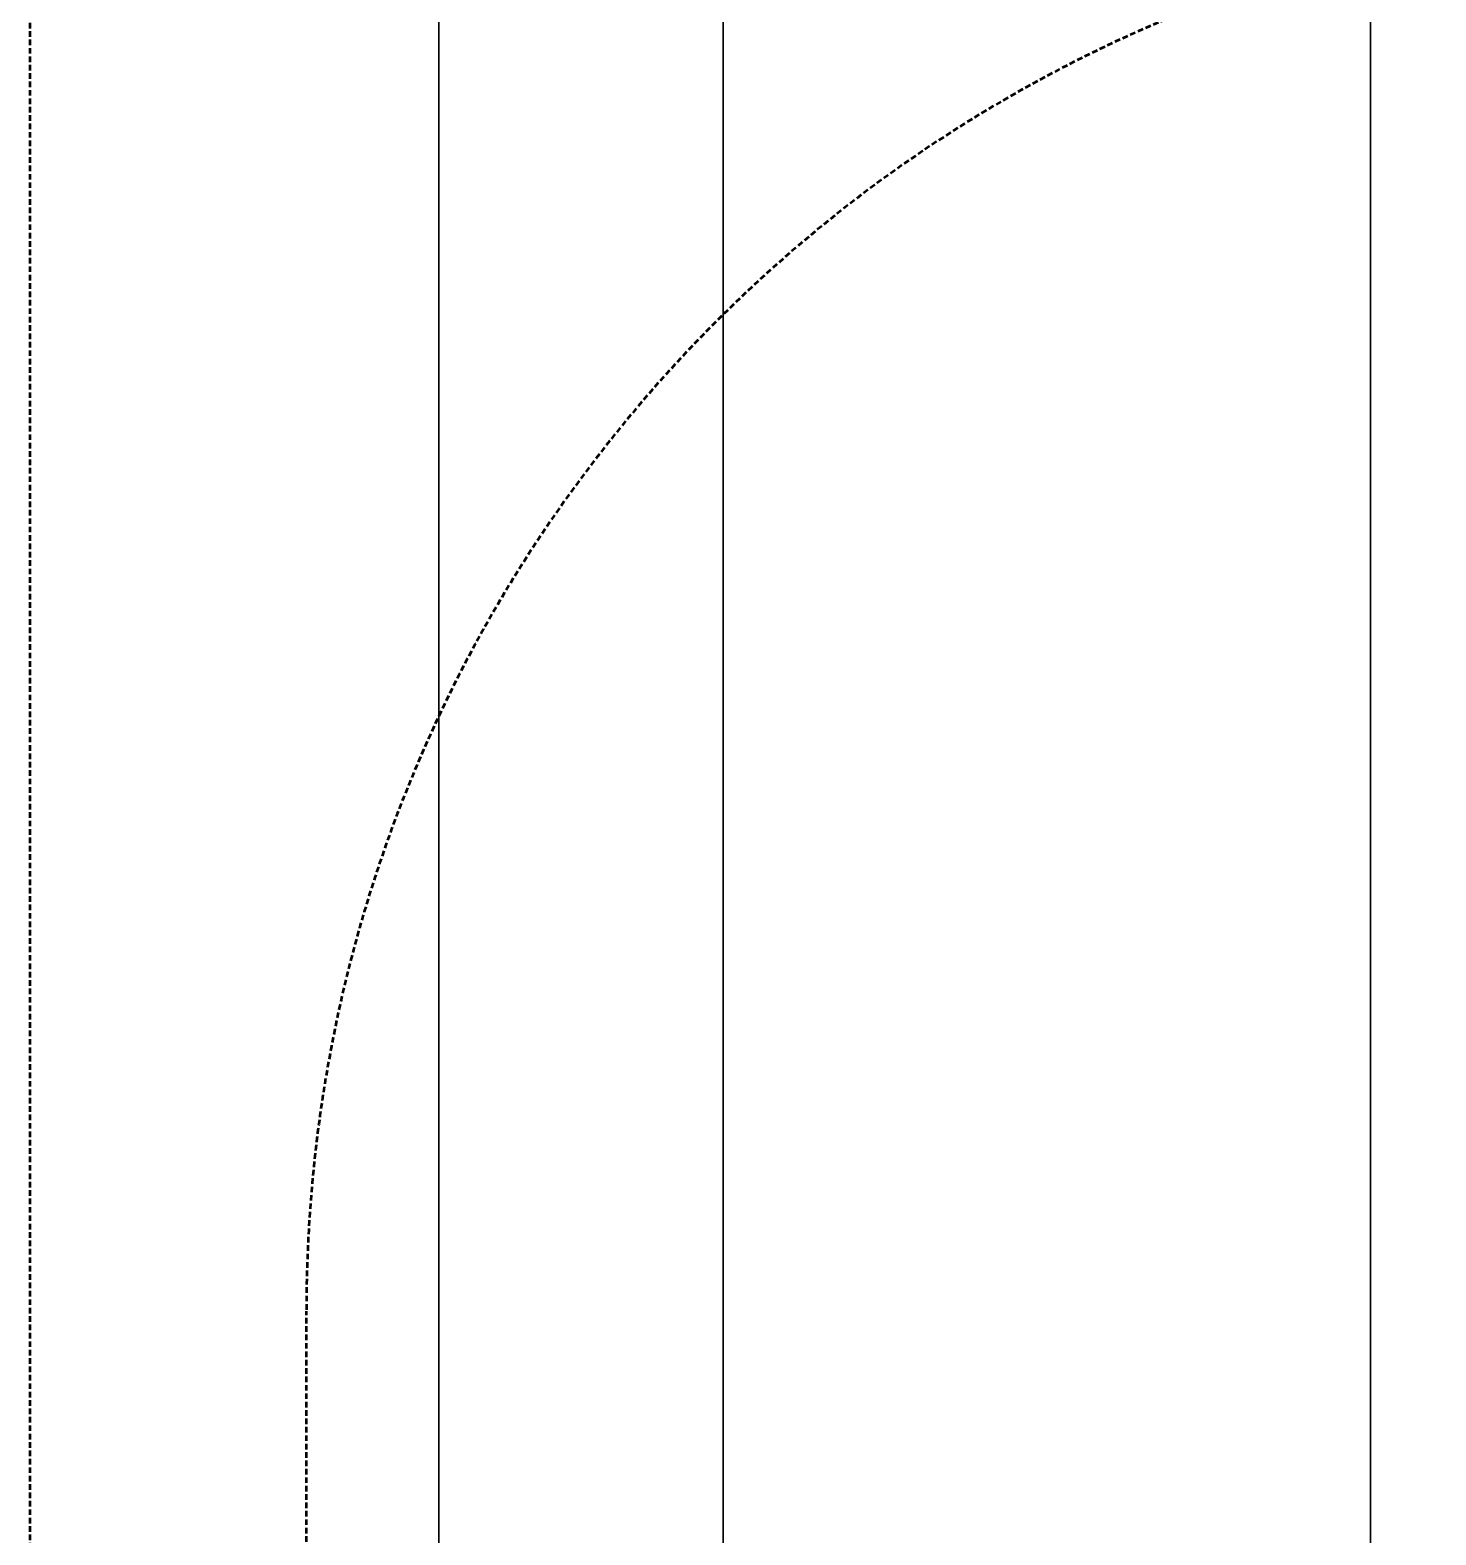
# Model space of a CAD drawing. Header units: millimetres. Extents: x -153298 to 620751, y -313239 to 250031.
# Drawn here: x 85396 to 85898, y -224113 to -223575 of the extents above; entities that cross this region are included whole.
import ezdxf

# ---------------------------------------------------------------- set-up
doc = ezdxf.new("R2010")
doc.units = ezdxf.units.MM
doc.linetypes.add('DPA_Hidden 50', pattern=[3, 2, -1])
for name, color, linetype, lineweight in [('A-ANNO-SYMB', 3, 'Continuous', 9), ('A-DETL-GENF', 2, 'Continuous', 35), ('E-LITE-EQPM', 2, 'Continuous', 35), ('I-WALL-E', 2, 'Continuous', 35), ('S-STRS-E', 1, 'Continuous', 25)]:
    doc.layers.add(name, color=color, linetype=linetype, lineweight=lineweight)

# ---------------------------------------------------------------- blocks, each defined once
blk = doc.blocks.new('ACM_L14 - LED Street Light Luminaire with Wide Light - PRA4-CB-8-V324-2150-01 ENTRANCE 1 ELEVATION 4')
at = {"layer": 'E-LITE-EQPM'}
for p, q in [((18290.77, 101550), (18290.77, 113450)), ((18189.17, 113385.76), (18189.17, 102440.87))]:
    blk.add_line(p, q, dxfattribs=at)
blk = doc.blocks.new('ACM_L14 - LED Street Light Luminaire with Wide Light - PRA4-CB-8-V325-2150-01 ENTRANCE 1 ELEVATION 4')
at = {"layer": 'E-LITE-EQPM'}
blk.add_line((18290.77, 101550), (18290.77, 113450), dxfattribs=at)
blk = doc.blocks.new('DPA_AN_Callout - DPA_AN_Callout-15536224-2150-01 ENTRANCE 1 ELEVATION 4')
at = {"layer": 'A-DETL-GENF', "linetype": 'DPA_Hidden 50', "lineweight": 50}
blk.add_line((18141.9, 101451.74), (18141.9, 103862.14), dxfattribs=at)
blk.add_arc((18641.9, 103862.14), 500, 90, 180, dxfattribs=at)

msp = doc.modelspace()

# ---------------------------------------------------------------- linework, layer by layer
at = {"layer": 'A-ANNO-SYMB', "linetype": 'DPA_Hidden 50', "lineweight": 50}
msp.add_line((85395.8135, -226445.8739), (85395.8135, -219291.1757), dxfattribs=at)
at = {"layer": 'I-WALL-E'}
msp.add_line((85874.6466, -222345.1981), (85874.6466, -224445.2753), dxfattribs=at)
msp.add_line((85874.6466, -222345.1981), (85874.6466, -224445.2753), dxfattribs=at)
at = {"layer": 'S-STRS-E'}
for p, q in [((85874.6466, -223578.3382), (85874.6466, -223613.3382)), ((85874.6466, -223578.3382), (85874.6466, -223580.8382)), ((85874.6466, -223578.3382), (85874.6466, -223580.8382)), ((85874.6466, -223578.3382), (85874.6466, -223580.8382)), ((85874.6466, -223578.3382), (85874.6466, -223580.8382)), ((85874.6466, -223578.3382), (85874.6466, -223580.8382)), ((85874.6466, -223578.3382), (85874.6466, -223583.3382)), ((85874.6466, -223583.3382), (85874.6466, -223593.3382)), ((85874.6466, -223583.3382), (85874.6466, -223603.3382)), ((85874.6466, -223583.8382), (85874.6466, -223592.8382)), ((85874.6466, -223592.8382), (85874.6466, -223596.3382)), ((85874.6466, -223593.3382), (85874.6466, -223595.8382)), ((85874.6466, -223613.3382), (85874.6466, -223751.7782)), ((85874.6466, -223757.5169), (85874.6466, -223792.5169)), ((85874.6466, -223757.5169), (85874.6466, -223760.0169)), ((85874.6466, -223757.5169), (85874.6466, -223760.0169)), ((85874.6466, -223757.5169), (85874.6466, -223760.0169)), ((85874.6466, -223757.5169), (85874.6466, -223760.0169)), ((85874.6466, -223757.5169), (85874.6466, -223760.0169)), ((85874.6466, -223757.5169), (85874.6466, -223762.5169)), ((85874.6466, -223762.5169), (85874.6466, -223772.5169)), ((85874.6466, -223762.5169), (85874.6466, -223782.5169)), ((85874.6466, -223763.0169), (85874.6466, -223772.0169)), ((85874.6466, -223772.0169), (85874.6466, -223775.5169)), ((85874.6466, -223772.5169), (85874.6466, -223775.0169)), ((85874.6466, -223792.5169), (85874.6466, -223930.9569)), ((85874.6466, -223936.6957), (85874.6466, -223971.6957)), ((85874.6466, -223936.6957), (85874.6466, -223939.1957)), ((85874.6466, -223936.6957), (85874.6466, -223939.1957)), ((85874.6466, -223936.6957), (85874.6466, -223939.1957)), ((85874.6466, -223936.6957), (85874.6466, -223939.1957)), ((85874.6466, -223936.6957), (85874.6466, -223939.1957)), ((85874.6466, -223936.6957), (85874.6466, -223941.6957)), ((85874.6466, -223941.6957), (85874.6466, -223951.6957)), ((85874.6466, -223941.6957), (85874.6466, -223961.6957)), ((85874.6466, -223942.1957), (85874.6466, -223951.1957)), ((85874.6466, -223951.1957), (85874.6466, -223954.6957)), ((85874.6466, -223951.6957), (85874.6466, -223954.1957)), ((85874.6466, -223971.6957), (85874.6466, -224110.1357))]:
    msp.add_line(p, q, dxfattribs=at)

# ---------------------------------------------------------------- block references
at = {"layer": 'A-DETL-GENF'}
msp.add_blockref('DPA_AN_Callout - DPA_AN_Callout-15536224-2150-01 ENTRANCE 1 ELEVATION 4', (67352.626, -327895.1981), dxfattribs=at)
at = {"layer": 'E-LITE-EQPM'}
for name in ['ACM_L14 - LED Street Light Luminaire with Wide Light - PRA4-CB-8-V324-2150-01 ENTRANCE 1 ELEVATION 4', 'ACM_L14 - LED Street Light Luminaire with Wide Light - PRA4-CB-8-V325-2150-01 ENTRANCE 1 ELEVATION 4']:
    msp.add_blockref(name, (67352.626, -327895.1981), dxfattribs=at)

doc.saveas('drawing.dxf')
